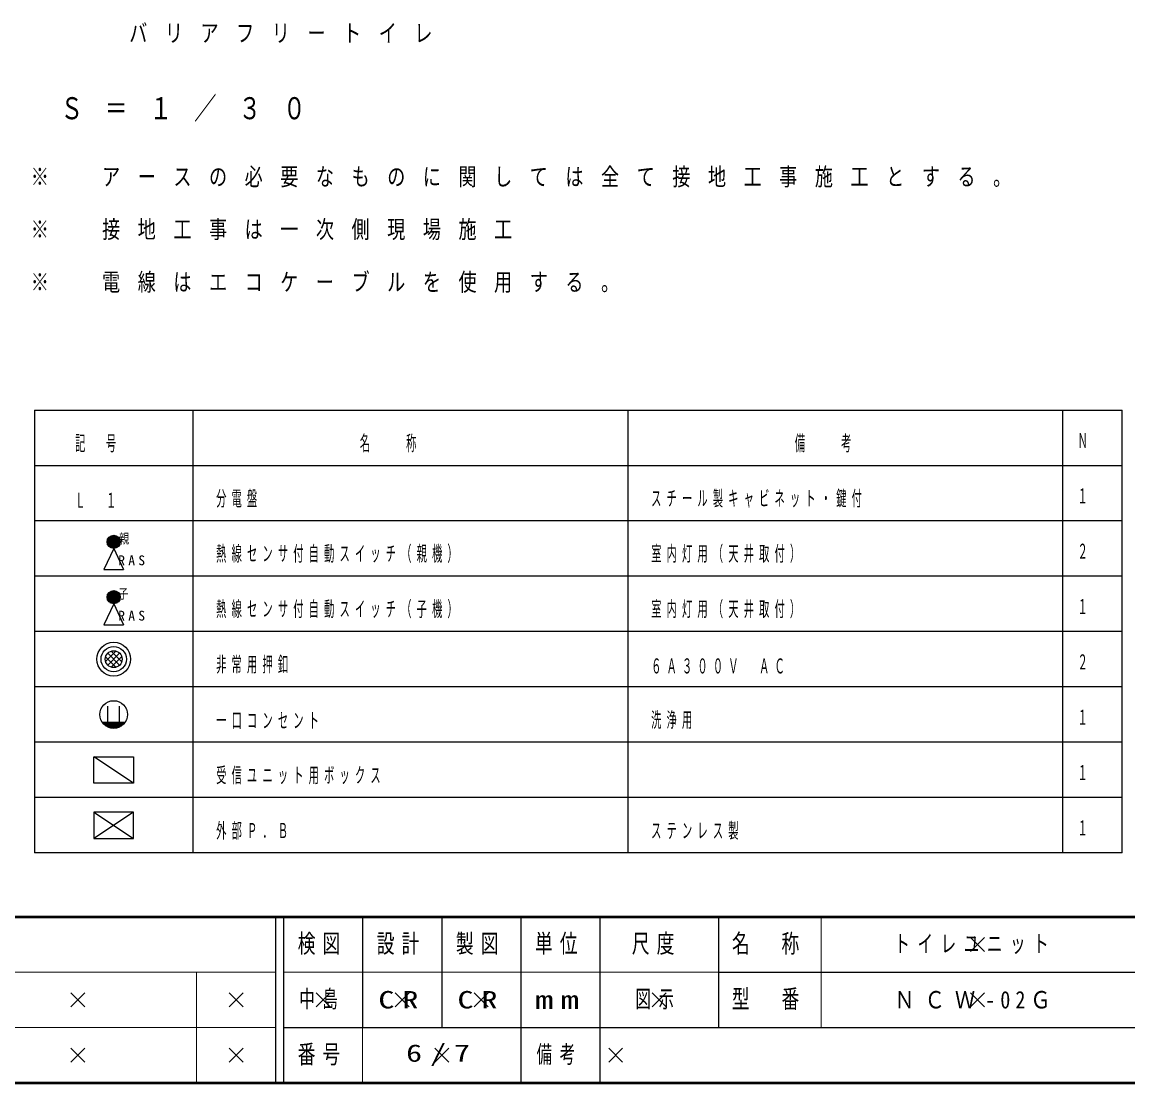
# Model space of a CAD drawing. Units: millimetres, scale not verified. Extents: x -13498 to 309, y -53460 to 8010.
# Drawn here: x -8267 to -4072, y -44550 to -40525 of the extents above; entities that cross this region are included whole.
import ezdxf
from ezdxf.enums import TextEntityAlignment as Align

# ---------------------------------------------------------------- set-up
doc = ezdxf.new("R2010")
doc.units = ezdxf.units.MM
doc.header["$LTSCALE"] = 30
doc.layers.add('layer1', color=4, linetype='Continuous', lineweight=25)
doc.styles.add('ＭＳ ゴシック', font='')
doc.styles.get('ＭＳ ゴシック').set_extended_font_data('MS Gothic')

# ---------------------------------------------------------------- blocks, each defined once
blk = doc.blocks.new('x')
at = {"color": 0, "linetype": 'Continuous', "lineweight": -2}
for p, q in [((-0.884, -0.884), (0.884, 0.884)), ((0.884, -0.884), (-0.884, 0.884))]:
    blk.add_line(p, q, dxfattribs=at)

msp = doc.modelspace()

# ---------------------------------------------------------------- linework, layer by layer
at = {"layer": 'layer1', "color": 3}
for p, q in [((-8219.08, -41997.36), (-8219.08, -43677.36)), ((-8219.08, -41997.36), (-4094.08, -41997.36)), ((-7619.08, -41997.36), (-7619.08, -43677.36)), ((-5969.08, -41997.36), (-5969.08, -43677.36)), ((-4319.08, -43677.36), (-4319.08, -41997.36)), ((-4094.08, -43677.36), (-4094.08, -41997.36)), ((-8219.08, -42207.36), (-4094.08, -42207.36)), ((-4094.08, -43677.36), (-8219.08, -43677.36))]:
    msp.add_line(p, q, dxfattribs=at)
at = {"layer": 'layer1'}
for p, q in [((-4094.08, -42417.36), (-8219.08, -42417.36)), ((-4094.08, -42627.36), (-8219.08, -42627.36)), ((-4094.08, -42837.36), (-8219.08, -42837.36)), ((-4094.08, -43047.36), (-8219.08, -43047.36)), ((-4094.08, -43257.36), (-8219.08, -43257.36)), ((-7844.08, -43412.36), (-7994.08, -43312.36)), ((-4094.08, -43467.36), (-8219.08, -43467.36)), ((-7994.08, -43522.73), (-7844.08, -43622.73)), ((-7844.08, -43522.73), (-7994.08, -43622.73))]:
    msp.add_line(p, q, dxfattribs=at)
at = {"layer": 'layer1', "color": 20}
for p, q in [((-7941.99, -42487.36), (-7896.17, -42487.36)), ((-7939.08, -42482.36), (-7899.08, -42482.36)), ((-7934.08, -42477.36), (-7904.08, -42477.36)), ((-7919.08, -42522.36), (-7956.38, -42602.36)), ((-7944.08, -42497.36), (-7894.08, -42497.36)), ((-7943.57, -42492.36), (-7894.58, -42492.36)), ((-7943.57, -42502.36), (-7894.58, -42502.36)), ((-7941.99, -42507.36), (-7896.17, -42507.36)), ((-7939.08, -42512.36), (-7899.08, -42512.36)), ((-7934.08, -42517.36), (-7904.08, -42517.36)), ((-7919.08, -42522.36), (-7881.77, -42602.36)), ((-7956.38, -42602.36), (-7881.77, -42602.36)), ((-7941.99, -42697.36), (-7896.17, -42697.36)), ((-7939.08, -42692.36), (-7899.08, -42692.36)), ((-7934.08, -42687.36), (-7904.08, -42687.36)), ((-7919.08, -42732.36), (-7956.38, -42812.36)), ((-7944.08, -42707.36), (-7894.08, -42707.36)), ((-7943.57, -42702.36), (-7894.58, -42702.36)), ((-7943.57, -42712.36), (-7894.58, -42712.36)), ((-7941.99, -42717.36), (-7896.17, -42717.36)), ((-7939.08, -42722.36), (-7899.08, -42722.36)), ((-7934.08, -42727.36), (-7904.08, -42727.36)), ((-7919.08, -42732.36), (-7881.77, -42812.36)), ((-7956.38, -42812.36), (-7881.77, -42812.36)), ((-7949.48, -42950.36), (-7911.08, -42911.96)), ((-7911.08, -42972.76), (-7949.48, -42934.36)), ((-7896.68, -42964.76), (-7941.48, -42919.96)), ((-7941.48, -42964.76), (-7896.68, -42919.96)), ((-7888.68, -42951.96), (-7928.68, -42911.96)), ((-7928.68, -42972.76), (-7888.68, -42932.76)), ((-7941.58, -43180.86), (-7941.58, -43120.86)), ((-7896.58, -43180.86), (-7896.58, -43120.86)), ((-7963.18, -43180.86), (-7874.98, -43180.86)), ((-7959.5, -43185.86), (-7878.66, -43185.86)), ((-7954.77, -43190.86), (-7883.39, -43190.86)), ((-7948.47, -43195.86), (-7889.69, -43195.86)), ((-7939.18, -43200.86), (-7898.98, -43200.86)), ((-7994.08, -43412.36), (-7994.08, -43312.36)), ((-7994.08, -43312.36), (-7844.08, -43312.36)), ((-7844.08, -43312.36), (-7844.08, -43412.36)), ((-7844.08, -43412.36), (-7994.08, -43412.36)), ((-7994.08, -43522.73), (-7994.08, -43622.73)), ((-7844.08, -43522.73), (-7994.08, -43522.73)), ((-7844.08, -43622.73), (-7844.08, -43522.73)), ((-7994.08, -43622.73), (-7844.08, -43622.73))]:
    msp.add_line(p, q, dxfattribs=at)
at = {"layer": 'layer1', "color": 7, "lineweight": 50}
for p, q in [((-11550, -43920), (0, -43920)), ((-11550, -44550), (0, -44550))]:
    msp.add_line(p, q, dxfattribs=at)
at = {"layer": 'layer1', "color": 6}
for p, q in [((-7305, -43920), (-7305, -44550)), ((-7275, -43920), (-7275, -44550)), ((-6975, -43920), (-6975, -44340)), ((-6675, -43920), (-6675, -44340)), ((-6375, -43920), (-6375, -44550)), ((-6075, -43920), (-6075, -44340)), ((-5625, -43920), (-5625, -44340)), ((-5625, -44130), (-2100, -44130)), ((-7275, -44340), (0, -44340))]:
    msp.add_line(p, q, dxfattribs=at)
at = {"layer": 'layer1', "color": 7, "lineweight": 13}
for p, q in [((-5235, -43920), (-5235, -44340)), ((-11550, -44130), (-7305, -44130)), ((-7605, -44130), (-7605, -44550)), ((-7275, -44130), (-5625, -44130)), ((-11550, -44340), (-7305, -44340)), ((-6975, -44340), (-6975, -44550))]:
    msp.add_line(p, q, dxfattribs=at)
at = {"layer": 'layer1', "color": 7}
msp.add_line((-6075, -44340), (-6075, -44550), dxfattribs=at)
at = {"layer": 'layer1', "color": 20}
for centre, radius in [((-7919.08, -42497.36), 25), ((-7919.08, -42707.36), 25), ((-7919.08, -42942.36), 64), ((-7919.08, -42942.36), 48), ((-7919.08, -42942.36), 32), ((-7919.08, -43152.36), 52.5)]:
    msp.add_circle(centre, radius, dxfattribs=at)

# ---------------------------------------------------------------- block references
at = {"layer": 'layer1', "color": 7, "xscale": 30, "yscale": 30}
for p in [(-4642.5, -44025), (-8055, -44235), (-7455, -44235), (-7125, -44235), (-6825, -44235), (-6525, -44235), (-5850, -44235), (-4642.5, -44235), (-8055, -44445), (-7455, -44445), (-6675, -44445), (-6015, -44445)]:
    msp.add_blockref('x', p, dxfattribs=at)

# ---------------------------------------------------------------- texts
at = {"layer": 'layer1', "color": 3, "style": 'ＭＳ ゴシック', "width": 0.5}
for s, p in [('Ｎ', (-4262.93, -42158.55)), ('１', (-4262.93, -42368.55)), ('２', (-4262.93, -42578.55)), ('１', (-4262.93, -42788.55)), ('２', (-4262.93, -42998.55)), ('１', (-4262.93, -43208.55)), ('１', (-4262.93, -43418.55)), ('１', (-4262.93, -43628.37))]:
    msp.add_text(s, height=57.18, dxfattribs=at).set_placement(p, align=Align.BOTTOM_LEFT)
at = {"layer": 'layer1', "color": 2, "style": 'ＭＳ ゴシック', "width": 0.75}
for s, p in [('親', (-7898.92, -42514.72)), ('子', (-7901.9, -42723.78))]:
    msp.add_text(s, height=37.39, dxfattribs=at).set_placement(p, align=Align.BOTTOM_LEFT)
at = {"layer": 'layer1', "color": 20, "char_height": 67.08, "attachment_point": 7, "style": 'ＭＳ ゴシック'}
for s, insert in [('\\T1.97;\\W0.75;バリアフリートイレ', (-7860.17, -40603.98)), ('\\T1.97;\\W0.75;※\u3000アースの必要なものに関しては全て接地工事施工とする。', (-8233.55, -41152.72)), ('\\T1.97;\\W0.75;※\u3000接地工事は一次側現場施工', (-8233.55, -41352.72)), ('\\T1.97;\\W0.75;※\u3000電線はエコケーブルを使用する。', (-8233.55, -41552.72))]:
    msp.add_mtext(s, dxfattribs=dict(at, insert=insert))
at = {"layer": 'layer1', "color": 6, "insert": (-9134.37, -40903.98), "char_height": 83.8, "attachment_point": 7, "style": 'ＭＳ ゴシック'}
msp.add_mtext('\\T1.97;\\W0.75;電気設備図\u3000Ｓ＝１／３０', dxfattribs=at)
at = {"layer": 'layer1', "color": 3, "char_height": 57.18, "attachment_point": 7, "style": 'ＭＳ ゴシック'}
for s, insert in [('\\T1.5;\\W0.5;記\u3000号', (-8065.42, -42157.51)), ('\\T1.5;\\W0.5;名\u3000\u3000称', (-6985.41, -42157.51)), ('\\T1.5;\\W0.5;備\u3000\u3000考', (-5335.41, -42157.51)), ('\\T1.5;\\W0.5;Ｌ\u3000１', (-8065.42, -42368.03)), ('\\T1.5;\\W0.5;分電盤', (-7530.5, -42367.51)), ('\\T1.5;\\W0.5;スチール製キャビネット・鍵付', (-5880.5, -42367.51)), ('\\T1.5;\\W0.5;熱線センサ付自動スイッチ（親機）', (-7530.5, -42577.51)), ('\\T1.5;\\W0.5;室内灯用（天井取付）', (-5880.5, -42577.51)), ('\\T1.5;\\W0.5;熱線センサ付自動スイッチ（子機）', (-7530.5, -42787.51)), ('\\T1.5;\\W0.5;室内灯用（天井取付）', (-5880.5, -42787.51)), ('\\T1.5;\\W0.5;非常用押釦', (-7530.5, -42997.51)), ('\\T1.5;\\W0.5;６Ａ３００Ｖ\u3000ＡＣ', (-5880.5, -42997.51)), ('\\T1.5;\\W0.5;一口コンセント', (-7530.5, -43207.5)), ('\\T1.5;\\W0.5;洗浄用', (-5880.5, -43207.5)), ('\\T1.5;\\W0.5;受信ユニット用ボックス', (-7530.5, -43417.5)), ('\\T1.5;\\W0.5;外部Ｐ．Ｂ', (-7530.5, -43627.51)), ('\\T1.5;\\W0.5;ステンレス製', (-5880.5, -43627.51))]:
    msp.add_mtext(s, dxfattribs=dict(at, insert=insert))
at = {"layer": 'layer1', "color": 2, "char_height": 37.39, "attachment_point": 7, "style": 'ＭＳ ゴシック'}
for insert in [(-7901.9, -42586.63), (-7901.9, -42796.63)]:
    msp.add_mtext('\\T1.5;RAS', dxfattribs=dict(at, insert=insert))
at = {"layer": 'layer1', "attachment_point": 4, "style": 'ＭＳ ゴシック'}
for s, insert, char_height in [('\\T1.4;\\W0.7;検図', (-7221, -44025), 70.38), ('\\T1.4;\\W0.7;設計', (-6921, -44025), 70.38), ('\\T1.4;\\W0.7;製図', (-6621, -44025), 70.38), ('\\T1.4;\\W0.7;単位', (-6321, -44025), 70.38), ('\\T1.4;\\W0.7;尺度', (-5953.5, -44025), 70.38), ('\\T1.4;\\W0.7;名\u3000称', (-5574, -44025), 70.38), ('\\T1.4;\\W0.7;型\u3000番', (-5574, -44235), 70.38), ('\\T1.4;\\W1.45;mm', (-6321, -44235), 70.38), ('\\T1.4;\\W0.7;番号', (-7221, -44445), 70.38), ('\\T1.5;\\W0.65;備考', (-6315, -44445), 65.98)]:
    msp.add_mtext(s, dxfattribs=dict(at, insert=insert, char_height=char_height))
at = {"layer": 'layer1', "color": 7, "char_height": 65.98, "attachment_point": 4, "style": 'ＭＳ ゴシック'}
for s, insert in [('\\T1.5;\\W0.65;トイレユニット', (-4957.5, -44025)), ('\\T1.5;\\W0.65;中島', (-7215, -44235)), ('\\T1.5;\\W1.35;CR', (-6915, -44235)), ('\\T1.5;\\W1.35;CR', (-6615, -44235)), ('\\T1.5;\\W0.65;図示', (-5940, -44235)), ('\\T1.5;\\W0.85;ＮＣＷ-02Ｇ', (-4957.5, -44235)), ('\\T1.5;\\W1.35;6/7', (-6810, -44445))]:
    msp.add_mtext(s, dxfattribs=dict(at, insert=insert))

doc.saveas('drawing.dxf')
